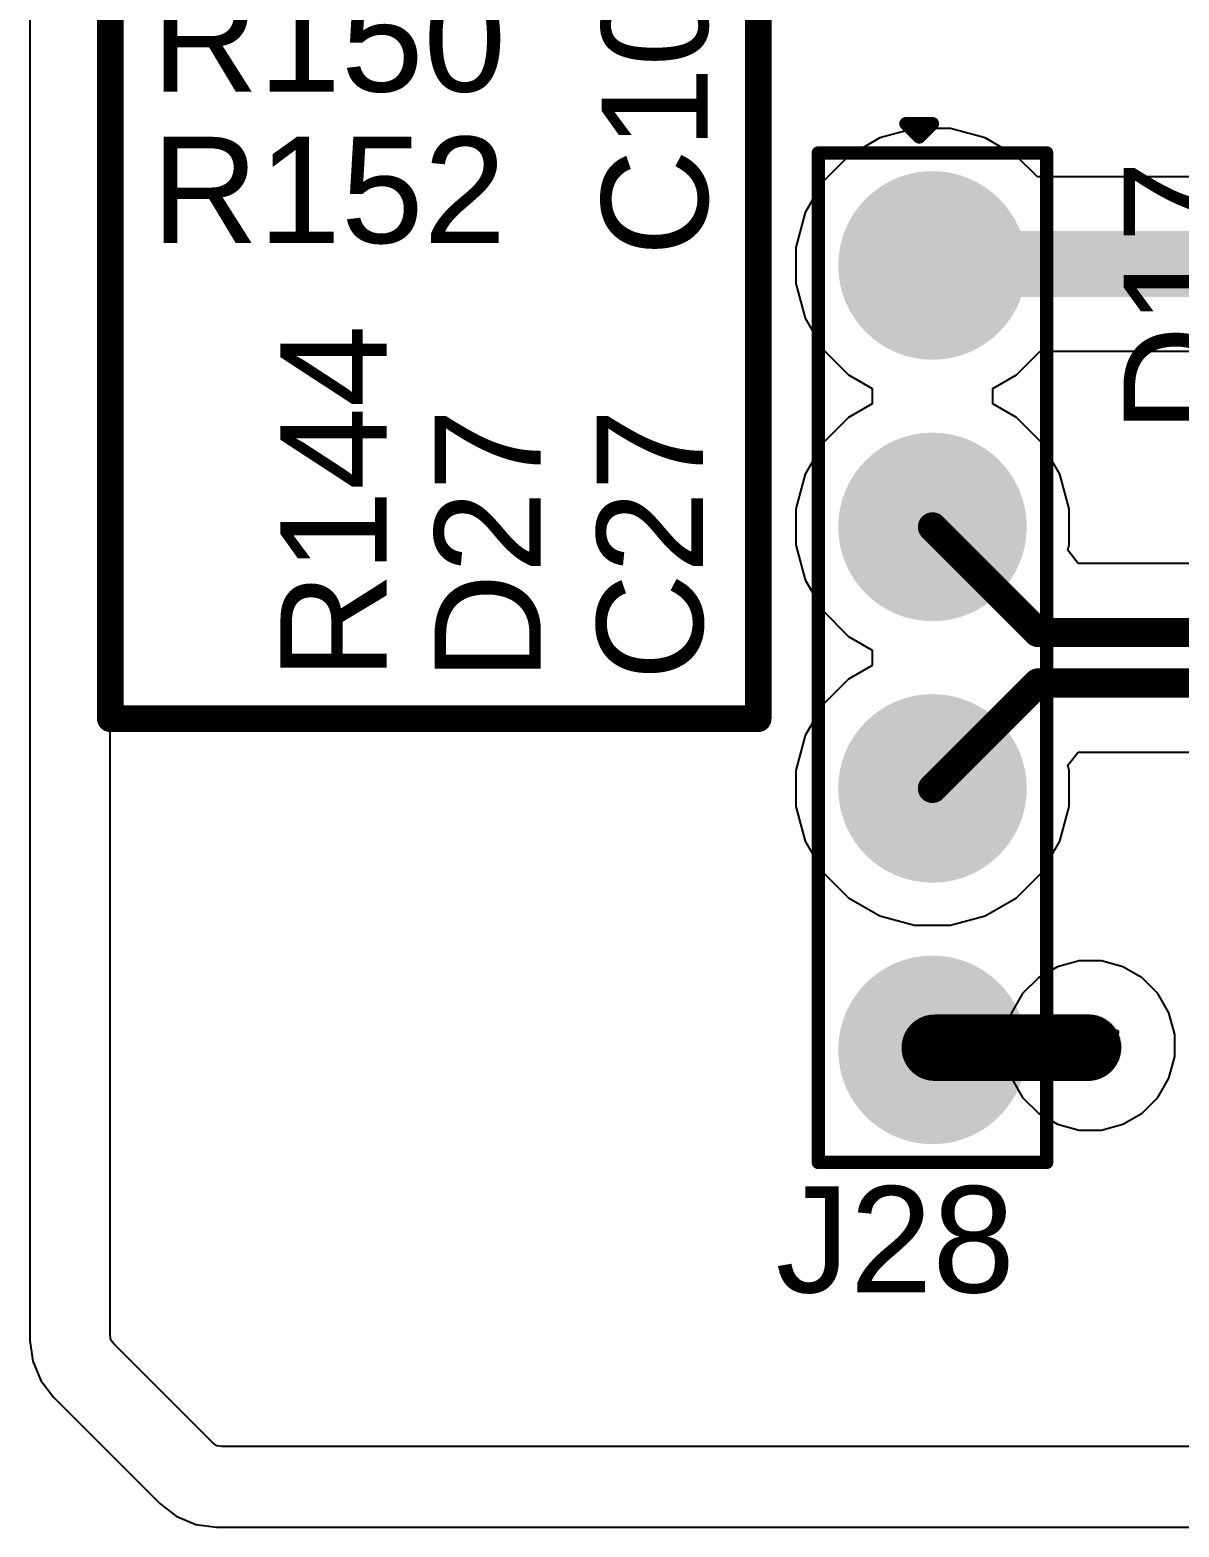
# Model space of a CAD drawing. Header units: inches. Extents: x -3 to 5437, y -3 to 5435.
# Drawn here: x 20.21 to 31.2, y 83.66 to 97.97 of the extents above; entities that cross this region are included whole.
import ezdxf

# ---------------------------------------------------------------- set-up
doc = ezdxf.new("R2010")
doc.units = ezdxf.units.IN
for name, color, linetype in [('Bottom Layer', 5, 'Continuous'), ('Drill Drawing', 1, 'Continuous'), ('GND', 16, 'Continuous'), ('PWR', 76, 'Continuous'), ('Top Layer', 1, 'Continuous'), ('Top Overlay', 2, 'Continuous'), ('Top Paste', 8, 'Continuous'), ('Top Solder', 216, 'Continuous'), ('Via Holes', 16, 'Continuous')]:
    doc.layers.add(name, color=color, linetype=linetype)
doc.styles.add('Arial', font='', dxfattribs={"height": 0.2})
doc.styles.get('Arial').set_extended_font_data('Arial')

# ---------------------------------------------------------------- blocks, each defined once
blk = doc.blocks.new('P____4_P___204')
at = {"layer": 'Top Layer'}
h = blk.add_hatch(color=1, dxfattribs=at)
edge = h.paths.add_edge_path()
edge.add_arc((-3.75, 0), 0.8, 0, 360)
h = blk.add_hatch(color=1, dxfattribs=at)
edge = h.paths.add_edge_path()
edge.add_arc((-1.25, 0), 0.8, 0, 360)
h = blk.add_hatch(color=1, dxfattribs=at)
edge = h.paths.add_edge_path()
edge.add_arc((1.25, 0), 0.8, 0, 360)
h = blk.add_hatch(color=1, dxfattribs=at)
edge = h.paths.add_edge_path()
edge.add_arc((3.75, 0), 0.8, 0, 360)
at = {"layer": 'Top Paste'}
h = blk.add_hatch(color=8, dxfattribs=at)
edge = h.paths.add_edge_path()
edge.add_arc((-3.75, 0), 0.8, 0, 360)
h = blk.add_hatch(color=8, dxfattribs=at)
edge = h.paths.add_edge_path()
edge.add_arc((-1.25, 0), 0.8, 0, 360)
h = blk.add_hatch(color=8, dxfattribs=at)
edge = h.paths.add_edge_path()
edge.add_arc((1.25, 0), 0.8, 0, 360)
h = blk.add_hatch(color=8, dxfattribs=at)
edge = h.paths.add_edge_path()
edge.add_arc((3.75, 0), 0.8, 0, 360)
at = {"layer": 'Top Solder'}
h = blk.add_hatch(color=216, dxfattribs=at)
edge = h.paths.add_edge_path()
edge.add_arc((-3.75, 0), 0.9016, 0, 360)
h = blk.add_hatch(color=216, dxfattribs=at)
edge = h.paths.add_edge_path()
edge.add_arc((-1.25, 0), 0.9016, 0, 360)
h = blk.add_hatch(color=216, dxfattribs=at)
edge = h.paths.add_edge_path()
edge.add_arc((1.25, 0), 0.9016, 0, 360)
h = blk.add_hatch(color=216, dxfattribs=at)
edge = h.paths.add_edge_path()
edge.add_arc((3.75, 0), 0.9016, 0, 360)
at = {"layer": 'Top Overlay'}
for points in [[(-4.826, -1.0922, 0.127, 0.127, 0), (-4.826, 1.0922, 0.127, 0.127, 0)], [(4.826, 1.0922, 0.127, 0.127, 0), (-4.826, 1.0922, 0.127, 0.127, 0)], [(4.826, -1.0922, 0.127, 0.127, 0), (4.826, 1.0922, 0.127, 0.127, 0)], [(-5.1054, -0.254, 0.127, 0.127, 0), (-5.1054, 0, 0.127, 0.127, 0)], [(-4.9784, -0.127, 0.127, 0.127, 0), (-5.1054, 0, 0.127, 0.127, 0)], [(-5.1054, -0.254, 0.127, 0.127, 0), (-4.9784, -0.127, 0.127, 0.127, 0)], [(4.826, -1.0922, 0.127, 0.127, 0), (-4.826, -1.0922, 0.127, 0.127, 0)]]:
    blk.add_lwpolyline(points, format="xyseb", dxfattribs=at)
for points in [[(-4.85775, 1.0922, 0.0635, 0.0635, 1), (-4.79425, 1.0922, 0.0635, 0.0635, 1)], [(-4.85775, 1.0922, 0.0635, 0.0635, 1), (-4.79425, 1.0922, 0.0635, 0.0635, 1)], [(4.79425, 1.0922, 0.0635, 0.0635, 1), (4.85775, 1.0922, 0.0635, 0.0635, 1)], [(4.79425, 1.0922, 0.0635, 0.0635, 1), (4.85775, 1.0922, 0.0635, 0.0635, 1)], [(-5.13715, 0, 0.0635, 0.0635, 1), (-5.07365, 0, 0.0635, 0.0635, 1)], [(-5.13715, 0, 0.0635, 0.0635, 1), (-5.07365, 0, 0.0635, 0.0635, 1)], [(-5.01015, -0.127, 0.0635, 0.0635, 1), (-4.94665, -0.127, 0.0635, 0.0635, 1)], [(-5.01015, -0.127, 0.0635, 0.0635, 1), (-4.94665, -0.127, 0.0635, 0.0635, 1)], [(-5.13715, -0.254, 0.0635, 0.0635, 1), (-5.07365, -0.254, 0.0635, 0.0635, 1)], [(-5.13715, -0.254, 0.0635, 0.0635, 1), (-5.07365, -0.254, 0.0635, 0.0635, 1)], [(-4.85775, -1.0922, 0.0635, 0.0635, 1), (-4.79425, -1.0922, 0.0635, 0.0635, 1)], [(-4.85775, -1.0922, 0.0635, 0.0635, 1), (-4.79425, -1.0922, 0.0635, 0.0635, 1)], [(4.79425, -1.0922, 0.0635, 0.0635, 1), (4.85775, -1.0922, 0.0635, 0.0635, 1)], [(4.79425, -1.0922, 0.0635, 0.0635, 1), (4.85775, -1.0922, 0.0635, 0.0635, 1)]]:
    blk.add_lwpolyline(points, format="xyseb", close=True, dxfattribs=at)

msp = doc.modelspace()

# ---------------------------------------------------------------- hatches: boundary and pattern name
at = {"layer": 'Bottom Layer'}
h = msp.add_hatch(color=5, dxfattribs=at)
edge = h.paths.add_edge_path()
edge.add_arc((30.353, 88.265), 0.3, 0, 360)
at = {"layer": 'GND'}
h = msp.add_hatch(color=16, dxfattribs=at)
edge = h.paths.add_edge_path()
edge.add_arc((30.353, 88.265), 0.3, 0, 360)
at = {"layer": 'PWR'}
h = msp.add_hatch(color=76, dxfattribs=at)
edge = h.paths.add_edge_path()
edge.add_arc((30.353, 88.265), 0.3, 0, 360)
at = {"layer": 'Top Layer'}
msp.add_hatch(color=1, dxfattribs=at).paths.add_polyline_path([(28.844, 95.42), (33.854, 95.42), (33.854, 96.051), (28.844, 96.051)])
h = msp.add_hatch(color=1, dxfattribs=at)
edge = h.paths.add_edge_path()
edge.add_arc((30.353, 88.265), 0.3, 0, 360)
at = {"layer": 'Via Holes'}
h = msp.add_hatch(color=7, dxfattribs=at)
edge = h.paths.add_edge_path()
edge.add_arc((30.353, 88.265), 0.15, 0, 360)

# ---------------------------------------------------------------- linework, layer by layer
at = {"layer": 'Drill Drawing'}
for points in [[(30.226, 88.392, 0.0508, 0.0508, 0), (30.353, 88.519, 0.0508, 0.0508, 0)], [(30.353, 88.519, 0.0508, 0.0508, 0), (30.48, 88.392, 0.0508, 0.0508, 0)], [(30.099, 88.392, 0.0508, 0.0508, 0), (30.226, 88.265, 0.0508, 0.0508, 0)], [(30.099, 88.392, 0.0508, 0.0508, 0), (30.226, 88.392, 0.0508, 0.0508, 0)], [(30.48, 88.392, 0.0508, 0.0508, 0), (30.607, 88.392, 0.0508, 0.0508, 0)], [(30.48, 88.265, 0.0508, 0.0508, 0), (30.607, 88.392, 0.0508, 0.0508, 0)], [(30.099, 88.138, 0.0508, 0.0508, 0), (30.226, 88.265, 0.0508, 0.0508, 0)], [(30.48, 88.265, 0.0508, 0.0508, 0), (30.607, 88.138, 0.0508, 0.0508, 0)], [(30.099, 88.138, 0.0508, 0.0508, 0), (30.226, 88.138, 0.0508, 0.0508, 0)], [(30.226, 88.138, 0.0508, 0.0508, 0), (30.353, 88.011, 0.0508, 0.0508, 0)], [(30.353, 88.011, 0.0508, 0.0508, 0), (30.48, 88.138, 0.0508, 0.0508, 0)], [(30.48, 88.138, 0.0508, 0.0508, 0), (30.607, 88.138, 0.0508, 0.0508, 0)]]:
    msp.add_lwpolyline(points, format="xyseb", dxfattribs=at)
for points in [[(30.34, 88.519, 0.0254, 0.0254, 1), (30.366, 88.519, 0.0254, 0.0254, 1)], [(30.34, 88.519, 0.0254, 0.0254, 1), (30.366, 88.519, 0.0254, 0.0254, 1)], [(30.086, 88.392, 0.0254, 0.0254, 1), (30.112, 88.392, 0.0254, 0.0254, 1)], [(30.086, 88.392, 0.0254, 0.0254, 1), (30.112, 88.392, 0.0254, 0.0254, 1)], [(30.213, 88.392, 0.0254, 0.0254, 1), (30.239, 88.392, 0.0254, 0.0254, 1)], [(30.213, 88.392, 0.0254, 0.0254, 1), (30.239, 88.392, 0.0254, 0.0254, 1)], [(30.467, 88.392, 0.0254, 0.0254, 1), (30.493, 88.392, 0.0254, 0.0254, 1)], [(30.467, 88.392, 0.0254, 0.0254, 1), (30.493, 88.392, 0.0254, 0.0254, 1)], [(30.594, 88.392, 0.0254, 0.0254, 1), (30.62, 88.392, 0.0254, 0.0254, 1)], [(30.594, 88.392, 0.0254, 0.0254, 1), (30.62, 88.392, 0.0254, 0.0254, 1)], [(30.213, 88.265, 0.0254, 0.0254, 1), (30.239, 88.265, 0.0254, 0.0254, 1)], [(30.213, 88.265, 0.0254, 0.0254, 1), (30.239, 88.265, 0.0254, 0.0254, 1)], [(30.467, 88.265, 0.0254, 0.0254, 1), (30.493, 88.265, 0.0254, 0.0254, 1)], [(30.467, 88.265, 0.0254, 0.0254, 1), (30.493, 88.265, 0.0254, 0.0254, 1)], [(30.086, 88.138, 0.0254, 0.0254, 1), (30.112, 88.138, 0.0254, 0.0254, 1)], [(30.086, 88.138, 0.0254, 0.0254, 1), (30.112, 88.138, 0.0254, 0.0254, 1)], [(30.213, 88.138, 0.0254, 0.0254, 1), (30.239, 88.138, 0.0254, 0.0254, 1)], [(30.213, 88.138, 0.0254, 0.0254, 1), (30.239, 88.138, 0.0254, 0.0254, 1)], [(30.34, 88.011, 0.0254, 0.0254, 1), (30.366, 88.011, 0.0254, 0.0254, 1)], [(30.34, 88.011, 0.0254, 0.0254, 1), (30.366, 88.011, 0.0254, 0.0254, 1)], [(30.467, 88.138, 0.0254, 0.0254, 1), (30.493, 88.138, 0.0254, 0.0254, 1)], [(30.467, 88.138, 0.0254, 0.0254, 1), (30.493, 88.138, 0.0254, 0.0254, 1)], [(30.594, 88.138, 0.0254, 0.0254, 1), (30.62, 88.138, 0.0254, 0.0254, 1)], [(30.594, 88.138, 0.0254, 0.0254, 1), (30.62, 88.138, 0.0254, 0.0254, 1)]]:
    msp.add_lwpolyline(points, format="xyseb", close=True, dxfattribs=at)
at = {"layer": 'PWR'}
for p, q in [((20.212, 112.166), (20.212, 85.446)), ((20.98, 85.496), (20.98, 112.116)), ((30.247, 89.073), (30.041, 89.018)), ((30.459, 89.073), (30.247, 89.073)), ((30.665, 89.018), (30.459, 89.073)), ((29.857, 88.912), (29.706, 88.761)), ((30.041, 89.018), (29.857, 88.912)), ((30.849, 88.912), (30.665, 89.018)), ((31, 88.761), (30.849, 88.912)), ((29.706, 88.761), (29.6, 88.577)), ((31.106, 88.577), (31, 88.761)), ((29.6, 88.577), (29.545, 88.371)), ((31.161, 88.371), (31.106, 88.577)), ((29.545, 88.371), (29.545, 88.159)), ((31.161, 88.159), (31.161, 88.371)), ((29.545, 88.159), (29.6, 87.953)), ((31.106, 87.953), (31.161, 88.159)), ((29.6, 87.953), (29.706, 87.769)), ((31, 87.769), (31.106, 87.953)), ((29.706, 87.769), (29.857, 87.618)), ((30.849, 87.618), (31, 87.769)), ((29.857, 87.618), (30.041, 87.512)), ((30.665, 87.512), (30.849, 87.618)), ((30.041, 87.512), (30.247, 87.457)), ((30.247, 87.457), (30.459, 87.457)), ((30.459, 87.457), (30.665, 87.512)), ((20.987, 85.448), (20.98, 85.496)), ((20.212, 85.446), (20.238, 85.247)), ((21.016, 85.41), (20.987, 85.448)), ((21.961, 84.465), (21.016, 85.41)), ((20.238, 85.247), (20.315, 85.061)), ((20.315, 85.061), (20.437, 84.902)), ((20.437, 84.902), (20.437, 84.902)), ((20.437, 84.902), (21.453, 83.886)), ((21.999, 84.436), (21.961, 84.465)), ((22.047, 84.43), (21.999, 84.436)), ((62.667, 84.43), (22.047, 84.43)), ((21.453, 83.886), (21.453, 83.886)), ((21.453, 83.886), (21.612, 83.764)), ((21.612, 83.764), (21.797, 83.687)), ((21.797, 83.687), (21.996, 83.661)), ((21.996, 83.661), (62.717, 83.661))]:
    msp.add_line(p, q, dxfattribs=at)
at = {"layer": 'Top Layer'}
for p, q in [((28.339, 96.942), (28.041, 96.769)), ((28.672, 97.031), (28.339, 96.942)), ((29.016, 97.031), (28.672, 97.031)), ((29.349, 96.942), (29.016, 97.031)), ((29.647, 96.769), (29.349, 96.942)), ((28.041, 96.769), (27.797, 96.526)), ((29.848, 96.569), (29.647, 96.769)), ((27.797, 96.526), (27.625, 96.228)), ((32.346, 96.569), (29.848, 96.569)), ((27.625, 96.228), (27.536, 95.895)), ((27.536, 95.895), (27.536, 95.551)), ((27.536, 95.551), (27.625, 95.218)), ((27.625, 95.218), (27.797, 94.92)), ((27.797, 94.92), (28.041, 94.676)), ((29.647, 94.676), (29.873, 94.902)), ((29.873, 94.902), (32.346, 94.902)), ((28.041, 94.676), (28.266, 94.546)), ((29.422, 94.546), (29.647, 94.676)), ((28.266, 94.546), (28.266, 94.399)), ((29.422, 94.399), (29.422, 94.546)), ((28.266, 94.399), (28.041, 94.269)), ((29.647, 94.269), (29.422, 94.399)), ((28.041, 94.269), (27.797, 94.026)), ((29.891, 94.026), (29.647, 94.269)), ((27.797, 94.026), (27.625, 93.728)), ((30.063, 93.728), (29.891, 94.026)), ((27.625, 93.728), (27.536, 93.395)), ((30.152, 93.395), (30.063, 93.728)), ((27.536, 93.395), (27.536, 93.051)), ((30.152, 93.051), (30.152, 93.395)), ((27.536, 93.051), (27.625, 92.718)), ((30.139, 93.001), (30.152, 93.051)), ((30.236, 92.874), (30.139, 93.001)), ((31.381, 92.874), (30.236, 92.874)), ((27.625, 92.718), (27.797, 92.42)), ((27.797, 92.42), (28.041, 92.176)), ((28.041, 92.176), (28.266, 92.046)), ((28.266, 92.046), (28.266, 91.899)), ((28.266, 91.899), (28.041, 91.769)), ((28.041, 91.769), (27.797, 91.526)), ((27.797, 91.526), (27.625, 91.228)), ((27.625, 91.228), (27.536, 90.895)), ((30.139, 90.944), (30.236, 91.071)), ((30.236, 91.071), (31.584, 91.071)), ((27.536, 90.895), (27.536, 90.551)), ((30.152, 90.895), (30.139, 90.944)), ((30.152, 90.551), (30.152, 90.895)), ((27.536, 90.551), (27.625, 90.218)), ((30.063, 90.218), (30.152, 90.551)), ((27.625, 90.218), (27.797, 89.92)), ((29.891, 89.92), (30.063, 90.218)), ((27.797, 89.92), (28.041, 89.676)), ((29.647, 89.676), (29.891, 89.92)), ((28.041, 89.676), (28.339, 89.504)), ((29.349, 89.504), (29.647, 89.676)), ((28.339, 89.504), (28.672, 89.415)), ((29.016, 89.415), (29.349, 89.504)), ((28.672, 89.415), (29.016, 89.415))]:
    msp.add_line(p, q, dxfattribs=at)
for points in [[(28.844, 93.223, 0.279, 0.279, 0), (29.853, 92.214, 0.279, 0.279, 0)], [(29.853, 92.214, 0.279, 0.279, 0), (31.384, 92.214, 0.279, 0.279, 0)], [(28.844, 90.723, 0.279, 0.279, 0), (29.853, 91.731, 0.279, 0.279, 0)], [(29.853, 91.731, 0.279, 0.279, 0), (31.584, 91.731, 0.279, 0.279, 0)], [(28.865, 88.244, 0.635, 0.635, 0), (30.332, 88.244, 0.635, 0.635, 0)], [(28.844, 88.223, 0.254, 0.254, 0), (28.865, 88.244, 0.254, 0.254, 0)], [(30.332, 88.244, 0.254, 0.254, 0), (30.353, 88.265, 0.254, 0.254, 0)]]:
    msp.add_lwpolyline(points, format="xyseb", dxfattribs=at)
for points in [[(28.774, 93.223, 0.14, 0.14, 1), (28.914, 93.223, 0.14, 0.14, 1)], [(29.783, 92.214, 0.14, 0.14, 1), (29.923, 92.214, 0.14, 0.14, 1)], [(29.783, 92.214, 0.14, 0.14, 1), (29.923, 92.214, 0.14, 0.14, 1)], [(29.783, 91.731, 0.14, 0.14, 1), (29.923, 91.731, 0.14, 0.14, 1)], [(29.783, 91.731, 0.14, 0.14, 1), (29.923, 91.731, 0.14, 0.14, 1)], [(28.774, 90.723, 0.14, 0.14, 1), (28.914, 90.723, 0.14, 0.14, 1)], [(28.707, 88.244, 0.318, 0.318, 1), (29.024, 88.244, 0.318, 0.318, 1)], [(30.173, 88.244, 0.318, 0.318, 1), (30.491, 88.244, 0.318, 0.318, 1)], [(28.781, 88.223, 0.127, 0.127, 1), (28.908, 88.223, 0.127, 0.127, 1)], [(28.802, 88.244, 0.127, 0.127, 1), (28.929, 88.244, 0.127, 0.127, 1)], [(30.268, 88.244, 0.127, 0.127, 1), (30.395, 88.244, 0.127, 0.127, 1)], [(30.29, 88.265, 0.127, 0.127, 1), (30.416, 88.265, 0.127, 0.127, 1)]]:
    msp.add_lwpolyline(points, format="xyseb", close=True, dxfattribs=at)
at = {"layer": 'Top Overlay'}
for points in [[(20.98, 91.389, 0.254, 0.254, 0), (20.98, 103.683, 0.254, 0.254, 0)], [(27.178, 91.389, 0.254, 0.254, 0), (27.178, 103.683, 0.254, 0.254, 0)], [(20.98, 91.389, 0.254, 0.254, 0), (27.178, 91.389, 0.254, 0.254, 0)]]:
    msp.add_lwpolyline(points, format="xyseb", dxfattribs=at)
for points in [[(20.917, 91.389, 0.127, 0.127, 1), (21.044, 91.389, 0.127, 0.127, 1)], [(20.917, 91.389, 0.127, 0.127, 1), (21.044, 91.389, 0.127, 0.127, 1)], [(27.114, 91.389, 0.127, 0.127, 1), (27.241, 91.389, 0.127, 0.127, 1)], [(27.114, 91.389, 0.127, 0.127, 1), (27.241, 91.389, 0.127, 0.127, 1)]]:
    msp.add_lwpolyline(points, format="xyseb", close=True, dxfattribs=at)

# ---------------------------------------------------------------- block references
at = {"rotation": 270}
msp.add_blockref('P____4_P___204', (28.844, 91.973), dxfattribs=at)

# ---------------------------------------------------------------- texts
at = {"layer": 'Top Overlay', "style": 'Arial'}
for s, p in [('C100', (26.695, 95.809)), ('D17', (31.687, 94.123)), ('R144', (23.624, 91.762)), ('D27', (25.098, 91.753)), ('C27', (26.649, 91.753))]:
    msp.add_text(s, height=1.016, rotation=90, dxfattribs=at).set_placement(p)
for s, p in [('R150', (21.373, 97.385)), ('R152', (21.373, 95.937)), ('J28', (27.344, 85.904))]:
    msp.add_text(s, height=1.016, dxfattribs=at).set_placement(p)

doc.saveas('drawing.dxf')
